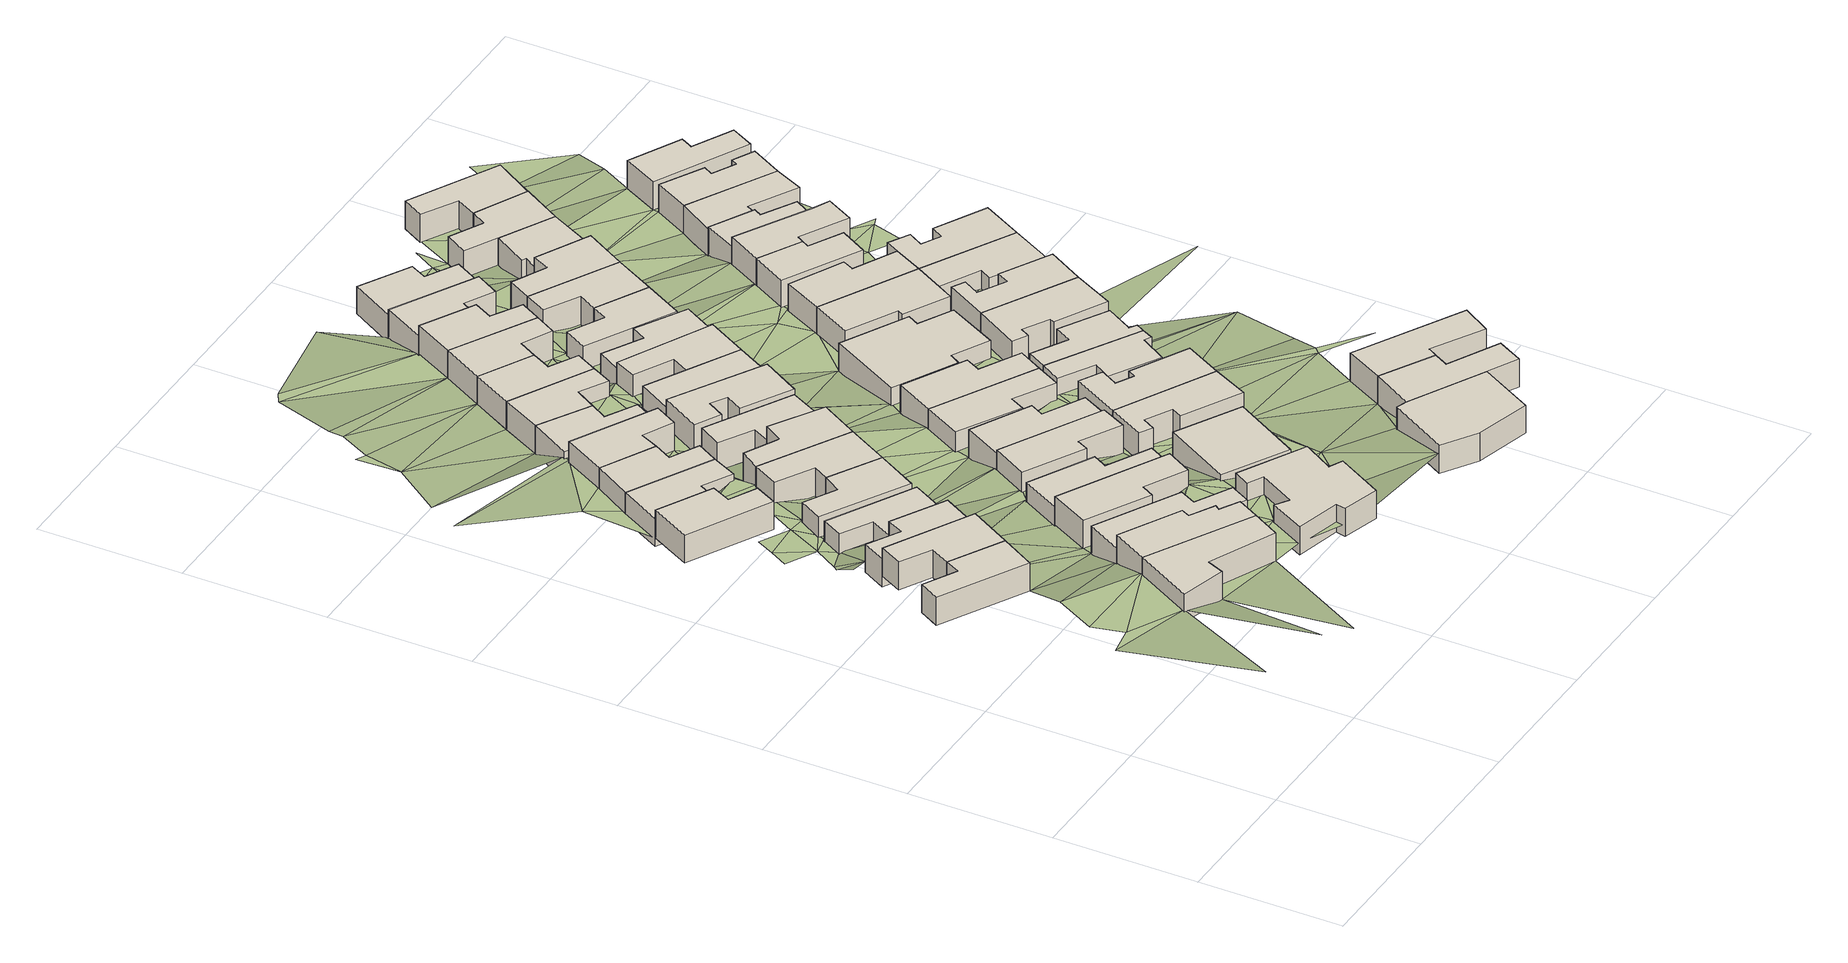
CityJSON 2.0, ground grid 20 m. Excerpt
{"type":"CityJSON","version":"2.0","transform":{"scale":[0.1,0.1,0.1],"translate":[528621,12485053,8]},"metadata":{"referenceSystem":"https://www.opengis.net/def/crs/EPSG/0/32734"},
"CityObjects":{
"building1":{"type":"Building","attributes":{"address":"54 Kitchener Road Woodstock Cape Town","building":"house","building:levels":1,"building_height":4.1,"plus_code":"4FRW3F82+W6M","ground_height":34.24,"roof_height":38.34},"geometry":[{"type":"Solid","lod":"1","boundaries":[[[[0,1,2,3]],[[1,4,5,2]],[[4,6,7,5]],[[6,8,9,7]],[[8,10,11,9]],[[10,0,3,11]],[[3,2,5,7,9,11]],[[10,8,6,4,1,0]]]]}]},
"building2":{"type":"Building","attributes":{"address":"52 Kitchener Road Woodstock Cape Town","building":"house","building:levels":1,"building_height":4.1,"plus_code":"4FRW3F82+X68","ground_height":34.24,"roof_height":38.34},"geometry":[{"type":"Solid","lod":"1","boundaries":[[[[1,12,13,2]],[[12,14,15,13]],[[14,16,17,15]],[[16,18,19,17]],[[18,4,5,19]],[[4,1,2,5]],[[2,13,15,17,19,5]],[[4,18,16,14,12,1]]]]}]},
"building3":{"type":"Building","attributes":{"address":"50 Kitchener Road Woodstock Cape Town","building":"house","building:levels":1,"building_height":4.1,"plus_code":"4FRW3F82+X6H","ground_height":32.67,"roof_height":36.77},"geometry":[{"type":"Solid","lod":"1","boundaries":[[[[20,21,22,23]],[[21,24,25,22]],[[24,26,27,25]],[[26,28,29,27]],[[28,30,31,29]],[[30,20,23,31]],[[23,22,25,27,29,31]],[[30,28,26,24,21,20]]]]}]},
"building4":{"type":"Building","attributes":{"address":"65 Kitchener Road Woodstock Cape Town","building":"house","building:levels":1,"building_height":4.1,"plus_code":"4FRW3F82+V77","ground_height":34.65,"roof_height":38.75},"geometry":[{"type":"Solid","lod":"1","boundaries":[[[[32,33,34,35]],[[33,36,37,34]],[[36,38,39,37]],[[38,40,41,39]],[[40,42,43,41]],[[42,32,35,43]],[[35,34,37,39,41,43]],[[42,40,38,36,33,32]]]]}]},
"building5":{"type":"Building","attributes":{"address":"75 Fairview Avenue Woodstock Cape Town","building":"house","building:levels":1,"building_height":4.1,"plus_code":"4FRW3F92+36F","ground_height":29.92,"roof_height":34.02},"geometry":[{"type":"Solid","lod":"1","boundaries":[[[[44,45,46,47]],[[45,48,49,46]],[[48,50,51,49]],[[50,52,53,51]],[[52,54,55,53]],[[54,44,47,55]],[[47,46,49,51,53,55]],[[54,52,50,48,45,44]]]]}]},
"building6":{"type":"Building","attributes":{"address":"63 Kitchener Road Woodstock Cape Town","building":"house","building:levels":1,"building_height":4.1,"plus_code":"4FRW3F82+V7H","ground_height":34.65,"roof_height":38.75},"geometry":[{"type":"Solid","lod":"1","boundaries":[[[[32,42,43,35]],[[42,56,57,43]],[[56,58,59,57]],[[58,60,61,59]],[[60,62,63,61]],[[62,64,65,63]],[[64,66,67,65]],[[66,32,35,67]],[[35,43,57,59,61,63,65,67]],[[66,64,62,60,58,56,42,32]]]]}]},
"building7":{"type":"Building","attributes":{"address":"48 Kitchener Road Woodstock Cape Town","building":"house","building:levels":1,"building_height":4.1,"plus_code":"4FRW3F92+272","ground_height":30.67,"roof_height":34.77},"geometry":[{"type":"Solid","lod":"1","boundaries":[[[[68,69,70,71]],[[69,72,73,70]],[[72,74,75,73]],[[74,76,77,75]],[[76,78,79,77]],[[78,68,71,79]],[[71,70,73,75,77,79]],[[78,76,74,72,69,68]]]]}]},
"building8":{"type":"Building","attributes":{"address":"73 Fairview Avenue Woodstock Cape Town","building":"house","building:levels":1,"building_height":4.1,"plus_code":"4FRW3F92+464","ground_height":28.6,"roof_height":32.7},"geometry":[{"type":"Solid","lod":"1","boundaries":[[[[80,81,82,83]],[[81,84,85,82]],[[84,86,87,85]],[[86,88,89,87]],[[88,90,91,89]],[[90,80,83,91]],[[83,82,85,87,89,91]],[[90,88,86,84,81,80]]]]}]},
"building9":{"type":"Building","attributes":{"address":"61 Kitchener Road Woodstock Cape Town","building":"house","building:levels":1,"building_height":4.1,"plus_code":"4FRW3F82+V8R","ground_height":32.67,"roof_height":36.77},"geometry":[{"type":"Solid","lod":"1","boundaries":[[[[92,93,94,95]],[[93,96,97,94]],[[96,98,99,97]],[[98,100,101,99]],[[100,102,103,101]],[[102,104,105,103]],[[104,92,95,105]],[[95,94,97,99,101,103,105]],[[104,102,100,98,96,93,92]]]]}]},
"building10":{"type":"Building","attributes":{"address":"Kitchener Road Woodstock Cape Town","building":"house","building:levels":1,"building_height":4.1,"plus_code":"4FRW3F92+278","ground_height":30.67,"roof_height":34.77},"geometry":[{"type":"Solid","lod":"1","boundaries":[[[[106,107,108,109]],[[107,110,111,108]],[[110,112,113,111]],[[112,114,115,113]],[[114,116,117,115]],[[116,106,109,117]],[[109,108,111,113,115,117]],[[116,114,112,110,107,106]]]]}]},
"building11":{"type":"Building","attributes":{"address":"71 Fairview Avenue Woodstock Cape Town","building":"house","building:levels":1,"building_height":4.1,"plus_code":"4FRW3F92+469","ground_height":28.6,"roof_height":32.7},"geometry":[{"type":"Solid","lod":"1","boundaries":[[[[90,88,89,91]],[[88,118,119,89]],[[118,120,121,119]],[[120,122,123,121]],[[122,124,125,123]],[[124,90,91,125]],[[91,89,119,121,123,125]],[[124,122,120,118,88,90]]]]}]},
"building12":{"type":"Building","attributes":{"address":"59 Kitchener Road Woodstock Cape Town","building":"house","building:levels":1,"building_height":4.1,"plus_code":"4FRW3F82+W87","ground_height":32.67,"roof_height":36.77},"geometry":[{"type":"Solid","lod":"1","boundaries":[[[[126,127,128,129]],[[127,130,131,128]],[[130,132,133,131]],[[132,134,135,133]],[[134,136,137,135]],[[136,126,129,137]],[[129,128,131,133,135,137]],[[136,134,132,130,127,126]]]]}]},
"building13":{"type":"Building","attributes":{"address":"Kitchener Road Woodstock Cape Town","building":"house","building:levels":1,"building_height":4.1,"plus_code":"4FRW3F92+374","ground_height":30.67,"roof_height":34.77},"geometry":[{"type":"Solid","lod":"1","boundaries":[[[[106,138,139,109]],[[138,140,141,139]],[[140,142,143,141]],[[142,144,145,143]],[[144,107,108,145]],[[107,106,109,108]],[[109,139,141,143,145,108]],[[107,144,142,140,138,106]]]]}]},
"building14":{"type":"Building","attributes":{"address":"57 Kitchener Road Woodstock Cape Town","building":"house","building:levels":1,"building_height":4.1,"plus_code":"4FRW3F82+W8Q","ground_height":31.16,"roof_height":35.26},"geometry":[{"type":"Solid","lod":"1","boundaries":[[[[146,147,148,149]],[[147,150,151,148]],[[150,152,153,151]],[[152,154,155,153]],[[154,156,157,155]],[[156,146,149,157]],[[149,148,151,153,155,157]],[[156,154,152,150,147,146]]]]}]},
"building15":{"type":"Building","attributes":{"address":"60 Roberts Road Woodstock Cape Town","building":"house","building:levels":1,"building_height":4.1,"plus_code":"4FRW3F82+V93","ground_height":32.87,"roof_height":36.97},"geometry":[{"type":"Solid","lod":"1","boundaries":[[[[158,159,160,161]],[[159,162,163,160]],[[162,164,165,163]],[[164,166,167,165]],[[166,168,169,167]],[[168,170,171,169]],[[170,172,173,171]],[[172,174,175,173]],[[174,176,177,175]],[[176,178,179,177]],[[178,180,181,179]],[[180,158,161,181]],[[161,160,163,165,167,169,171,173,175,177,179,181]],[[180,178,176,174,172,170,168,166,164,162,159,158]]]]}]},
"building16":{"type":"Building","attributes":{"address":"69 Fairview Avenue Woodstock Cape Town","building":"house","building:levels":1,"building_height":4.1,"plus_code":"4FRW3F92+47R","ground_height":28.6,"roof_height":32.7},"geometry":[{"type":"Solid","lod":"1","boundaries":[[[[124,122,123,125]],[[122,182,183,123]],[[182,184,185,183]],[[184,186,187,185]],[[186,188,189,187]],[[188,124,125,189]],[[125,123,183,185,187,189]],[[188,186,184,182,122,124]]]]}]},
"building17":{"type":"Building","attributes":{"address":"Kitchener Road Woodstock Cape Town","building":"house","building:levels":1,"building_height":4.1,"plus_code":"4FRW3F92+382","ground_height":30.67,"roof_height":34.77},"geometry":[{"type":"Solid","lod":"1","boundaries":[[[[140,138,139,141]],[[138,190,191,139]],[[190,192,193,191]],[[192,194,195,193]],[[194,196,197,195]],[[196,140,141,197]],[[141,139,191,193,195,197]],[[196,194,192,190,138,140]]]]}]},
"building18":{"type":"Building","attributes":{"address":"67 Fairview Avenue Cape Town","building":"house","building:levels":1,"building_height":4.1,"plus_code":"4FRW3F92+577","ground_height":26.53,"roof_height":30.63},"geometry":[{"type":"Solid","lod":"1","boundaries":[[[[198,199,200,201]],[[199,202,203,200]],[[202,204,205,203]],[[204,206,207,205]],[[206,208,209,207]],[[208,198,201,209]],[[201,200,203,205,207,209]],[[208,206,204,202,199,198]]]]}]},
"building19":{"type":"Building","attributes":{"address":"55 Kitchener Road Woodstock Cape Town","building":"house","building:levels":1,"building_height":4.1,"plus_code":"4FRW3F82+X96","ground_height":31.16,"roof_height":35.26},"geometry":[{"type":"Solid","lod":"1","boundaries":[[[[210,211,212,213]],[[211,214,215,212]],[[214,216,217,215]],[[216,218,219,217]],[[218,220,221,219]],[[220,210,213,221]],[[213,212,215,217,219,221]],[[220,218,216,214,211,210]]]]}]},
"building20":{"type":"Building","attributes":{"address":"Kitchener Road Woodstock Cape Town","building":"house","building:levels":1,"building_height":4.1,"plus_code":"4FRW3F92+38V","ground_height":28.6,"roof_height":32.7},"geometry":[{"type":"Solid","lod":"1","boundaries":[[[[222,223,224,225]],[[223,226,227,224]],[[226,228,229,227]],[[228,230,231,229]],[[230,232,233,231]],[[232,222,225,233]],[[225,224,227,229,231,233]],[[232,230,228,226,223,222]]]]}]},
"building21":{"type":"Building","attributes":{"address":"53 Kitchener Road Woodstock Cape Town","building":"house","building:levels":1,"building_height":4.1,"plus_code":"4FRW3F82+X9F","ground_height":30.67,"roof_height":34.77},"geometry":[{"type":"Solid","lod":"1","boundaries":[[[[234,235,236,237]],[[235,238,239,236]],[[238,240,241,239]],[[240,242,243,241]],[[242,244,245,243]],[[244,234,237,245]],[[237,236,239,241,243,245]],[[244,242,240,238,235,234]]]]}]},
"building22":{"type":"Building","attributes":{"address":"65 Fairview Avenue Cape Town","building":"house","building:levels":1,"building_height":4.1,"plus_code":"4FRW3F92+57X","ground_height":26.53,"roof_height":30.63},"geometry":[{"type":"Solid","lod":"1","boundaries":[[[[199,198,201,200]],[[198,246,247,201]],[[246,248,249,247]],[[248,250,251,249]],[[250,252,253,251]],[[252,199,200,253]],[[200,201,247,249,251,253]],[[252,250,248,246,198,199]]]]}]},
"building23":{"type":"Building","attributes":{"address":"58 Roberts Road Woodstock Cape Town","building":"house","building:levels":1,"building_height":4.1,"plus_code":"4FRW3F82+V9X","ground_height":31.16,"roof_height":35.26},"geometry":[{"type":"Solid","lod":"1","boundaries":[[[[254,255,256,257]],[[255,258,259,256]],[[258,260,261,259]],[[260,254,257,261]],[[257,256,259,261]],[[260,258,255,254]]]]}]},
"building24":{"type":"Building","attributes":{"address":"Kitchener Road Woodstock Cape Town","building":"house","building:levels":1,"building_height":4.1,"plus_code":"4FRW3F92+489","ground_height":28.6,"roof_height":32.7},"geometry":[{"type":"Solid","lod":"1","boundaries":[[[[262,263,264,265]],[[263,266,267,264]],[[266,268,269,267]],[[268,270,271,269]],[[270,272,273,271]],[[272,274,275,273]],[[274,276,277,275]],[[276,262,265,277]],[[265,264,267,269,271,273,275,277]],[[276,274,272,270,268,266,263,262]]]]}]},
"building25":{"type":"Building","attributes":{"address":"63 Fairview Avenue Cape Town","building":"house","building:levels":1,"building_height":4.1,"plus_code":"4FRW3F92+682","ground_height":26.53,"roof_height":30.63},"geometry":[{"type":"Solid","lod":"1","boundaries":[[[[278,279,280,281]],[[279,252,253,280]],[[252,250,251,253]],[[250,282,283,251]],[[282,284,285,283]],[[284,278,281,285]],[[281,280,253,251,283,285]],[[284,282,250,252,279,278]]]]}]},
"building26":{"type":"Building","attributes":{"address":"Kitchener Road Woodstock Cape Town","building":"house","building:levels":1,"building_height":4.1,"plus_code":"4FRW3F92+48Q","ground_height":27.42,"roof_height":31.52},"geometry":[{"type":"Solid","lod":"1","boundaries":[[[[286,287,288,289]],[[287,290,291,288]],[[290,292,293,291]],[[292,294,295,293]],[[294,286,289,295]],[[289,288,291,293,295]],[[294,292,290,287,286]]]]}]},
"building27":{"type":"Building","attributes":{"address":"51 Kitchener Road Woodstock Cape Town","building":"house","building:levels":1,"building_height":4.1,"plus_code":"4FRW3F92+294","ground_height":29.27,"roof_height":33.37},"geometry":[{"type":"Solid","lod":"1","boundaries":[[[[296,297,298,299]],[[297,300,301,298]],[[300,302,303,301]],[[302,304,305,303]],[[304,306,307,305]],[[306,296,299,307]],[[299,298,301,303,305,307]],[[306,304,302,300,297,296]]]]}]},
"building28":{"type":"Building","attributes":{"address":"56 Roberts Road Woodstock Cape Town","building":"house","building:levels":1,"building_height":4.1,"plus_code":"4FRW3F82+WCM","ground_height":31.16,"roof_height":35.26},"geometry":[{"type":"Solid","lod":"1","boundaries":[[[[308,309,310,311]],[[309,312,313,310]],[[312,314,315,313]],[[314,316,317,315]],[[316,318,319,317]],[[318,320,321,319]],[[320,322,323,321]],[[322,308,311,323]],[[311,310,313,315,317,319,321,323]],[[322,320,318,316,314,312,309,308]]]]}]},
"building29":{"type":"Building","attributes":{"address":"61 Fairview Avenue Cape Town","building":"house","building:levels":1,"building_height":4.1,"plus_code":"4FRW3F92+68M","ground_height":26.53,"roof_height":30.63},"geometry":[{"type":"Solid","lod":"1","boundaries":[[[[279,278,281,280]],[[278,324,325,281]],[[324,326,327,325]],[[326,328,329,327]],[[328,330,331,329]],[[330,279,280,331]],[[280,281,325,327,329,331]],[[330,328,326,324,278,279]]]]}]},
"building30":{"type":"Building","attributes":{"address":"49 Kitchener Road Woodstock Cape Town","building":"house","building:levels":1,"building_height":4.1,"plus_code":"4FRW3F92+29G","ground_height":29.27,"roof_height":33.37},"geometry":[{"type":"Solid","lod":"1","boundaries":[[[[297,296,299,298]],[[296,332,333,299]],[[332,334,335,333]],[[334,336,337,335]],[[336,338,339,337]],[[338,297,298,339]],[[298,299,333,335,337,339]],[[338,336,334,332,296,297]]]]}]},
"building31":{"type":"Building","attributes":{"address":"Kitchener Road Woodstock Cape Town","building":"house","building:levels":1,"building_height":4.1,"plus_code":"4FRW3F92+49V","ground_height":27.42,"roof_height":31.52},"geometry":[{"type":"Solid","lod":"1","boundaries":[[[[287,340,341,288]],[[340,342,343,341]],[[342,344,345,343]],[[344,346,347,345]],[[346,290,291,347]],[[290,287,288,291]],[[288,341,343,345,347,291]],[[290,346,344,342,340,287]]]]}]},
"building32":{"type":"Building","attributes":{"address":"54 Roberts Road Woodstock Cape Town","building":"house","building:levels":1,"building_height":4.1,"plus_code":"4FRW3F82+WCW","ground_height":31.16,"roof_height":35.26},"geometry":[{"type":"Solid","lod":"1","boundaries":[[[[308,348,349,311]],[[348,350,351,349]],[[350,352,353,351]],[[352,354,355,353]],[[354,356,357,355]],[[356,358,359,357]],[[358,309,310,359]],[[309,308,311,310]],[[311,349,351,353,355,357,359,310]],[[309,358,356,354,352,350,348,308]]]]}]},
"building33":{"type":"Building","attributes":{"address":"77 Roberts Road Woodstock 7925 Cape Town","building":"house","building:levels":1,"building_height":4.1,"plus_code":"4FRW3F82+RF7","ground_height":31.85,"roof_height":35.95},"geometry":[{"type":"Solid","lod":"1","boundaries":[[[[360,361,362,363]],[[361,364,365,362]],[[364,366,367,365]],[[366,368,369,367]],[[368,370,371,369]],[[370,360,363,371]],[[363,362,365,367,369,371]],[[370,368,366,364,361,360]]]]}]},
"building34":{"type":"Building","attributes":{"address":"59 Fairview Avenue Cape Town","building":"house","building:levels":1,"building_height":4.1,"plus_code":"4FRW3F92+68W","ground_height":26.53,"roof_height":30.63},"geometry":[{"type":"Solid","lod":"1","boundaries":[[[[330,328,329,331]],[[328,372,373,329]],[[372,374,375,373]],[[374,376,377,375]],[[376,378,379,377]],[[378,330,331,379]],[[331,329,373,375,377,379]],[[378,376,374,372,328,330]]]]}]},
"building35":{"type":"Building","attributes":{"address":"Kitchener Road Woodstock Cape Town","building":"house","building:levels":1,"building_height":4.1,"plus_code":"4FRW3F92+594","ground_height":26.53,"roof_height":30.63},"geometry":[{"type":"Solid","lod":"1","boundaries":[[[[380,381,382,383]],[[381,384,385,382]],[[384,386,387,385]],[[386,388,389,387]],[[388,390,391,389]],[[390,380,383,391]],[[383,382,385,387,389,391]],[[390,388,386,384,381,380]]]]}]},
"building36":{"type":"Building","attributes":{"address":"52 Roberts Road Woodstock Cape Town","building":"house","building:levels":1,"building_height":4.1,"plus_code":"4FRW3F82+XFC","ground_height":29.27,"roof_height":33.37},"geometry":[{"type":"Solid","lod":"1","boundaries":[[[[392,393,394,395]],[[393,396,397,394]],[[396,398,399,397]],[[398,400,401,399]],[[400,402,403,401]],[[402,404,405,403]],[[404,406,407,405]],[[406,392,395,407]],[[395,394,397,399,401,403,405,407]],[[406,404,402,400,398,396,393,392]]]]}]},
"building37":{"type":"Building","attributes":{"address":"47 Kitchener Road Woodstock Cape Town","building":"house","building:levels":1,"building_height":4.1,"plus_code":"4FRW3F92+3C7","ground_height":27.42,"roof_height":31.52},"geometry":[{"type":"Solid","lod":"1","boundaries":[[[[408,409,410,411]],[[409,412,413,410]],[[412,414,415,413]],[[414,416,417,415]],[[416,418,419,417]],[[418,420,421,419]],[[420,422,423,421]],[[422,408,411,423]],[[411,410,413,415,417,419,421,423]],[[422,420,418,416,414,412,409,408]]]]}]},
"building38":{"type":"Building","attributes":{"address":"57 Fairview Avenue Cape Town","building":"house","building:levels":1,"building_height":4.1,"plus_code":"4FRW3F92+78H","ground_height":24.99,"roof_height":29.09},"geometry":[{"type":"Solid","lod":"1","boundaries":[[[[424,425,426,427]],[[425,428,429,426]],[[428,430,431,429]],[[430,432,433,431]],[[432,434,435,433]],[[434,424,427,435]],[[427,426,429,431,433,435]],[[434,432,430,428,425,424]]]]}]},
"building39":{"type":"Building","attributes":{"address":"Kitchener Road Woodstock Cape Town","building":"house","building:levels":1,"building_height":4.1,"plus_code":"4FRW3F92+59Q","ground_height":25.6,"roof_height":29.7},"geometry":[{"type":"Solid","lod":"1","boundaries":[[[[436,437,438,439]],[[437,440,441,438]],[[440,442,443,441]],[[442,444,445,443]],[[444,446,447,445]],[[446,436,439,447]],[[439,438,441,443,445,447]],[[446,444,442,440,437,436]]]]}]},
"building40":{"type":"Building","attributes":{"address":"75 Roberts Road Woodstock 7925 Cape Town","building":"house","building:levels":1,"building_height":4.1,"plus_code":"4FRW3F82+RGJ","ground_height":31.85,"roof_height":35.95},"geometry":[{"type":"Solid","lod":"1","boundaries":[[[[361,360,363,362]],[[360,448,449,363]],[[448,450,451,449]],[[450,452,453,451]],[[452,454,455,453]],[[454,456,457,455]],[[456,361,362,457]],[[362,363,449,451,453,455,457]],[[456,454,452,450,448,360,361]]]]}]},
"building41":{"type":"Building","attributes":{"address":"50 Roberts Road Woodstock Cape Town","building":"house","building:levels":1,"building_height":4.1,"plus_code":"4FRW3F82+XFM","ground_height":29.27,"roof_height":33.37},"geometry":[{"type":"Solid","lod":"1","boundaries":[[[[392,458,459,395]],[[458,460,461,459]],[[460,462,463,461]],[[462,464,465,463]],[[464,466,467,465]],[[466,468,469,467]],[[468,393,394,469]],[[393,392,395,394]],[[395,459,461,463,465,467,469,394]],[[393,468,466,464,462,460,458,392]]]]}]},
"building42":{"type":"Building","attributes":{"address":"55 Fairview Avenue Cape Town","building":"house","building:levels":1,"building_height":4.1,"plus_code":"4FRW3F92+79J","ground_height":24.28,"roof_height":28.38},"geometry":[{"type":"Solid","lod":"1","boundaries":[[[[470,471,472,473]],[[471,474,475,472]],[[474,476,477,475]],[[476,478,479,477]],[[478,480,481,479]],[[480,470,473,481]],[[473,472,475,477,479,481]],[[480,478,476,474,471,470]]]]}]},
"building43":{"type":"Building","attributes":{"address":"Kitchener Road Woodstock Cape Town","building":"house","building:levels":1,"building_height":4.1,"plus_code":"4FRW3F92+6C6","ground_height":25.6,"roof_height":29.7},"geometry":[{"type":"Solid","lod":"1","boundaries":[[[[436,482,483,439]],[[482,484,485,483]],[[484,486,487,485]],[[486,488,489,487]],[[488,437,438,489]],[[437,436,439,438]],[[439,483,485,487,489,438]],[[437,488,486,484,482,436]]]]}]},
"building44":{"type":"Building","attributes":{"address":"73 Roberts Road Woodstock 7925 Cape Town","building":"house","building:levels":1,"building_height":4.1,"plus_code":"4FRW3F82+VG3","ground_height":31.85,"roof_height":35.95},"geometry":[{"type":"Solid","lod":"1","boundaries":[[[[456,454,455,457]],[[454,490,491,455]],[[490,492,493,491]],[[492,494,495,493]],[[494,496,497,495]],[[496,456,457,497]],[[457,455,491,493,495,497]],[[496,494,492,490,454,456]]]]}]},
"building45":{"type":"Building","attributes":{"address":"48 Roberts Road Woodstock Cape Town","building":"house","building:levels":1,"building_height":4.1,"plus_code":"4FRW3F92+2FG","ground_height":28.74,"roof_height":32.84},"geometry":[{"type":"Solid","lod":"1","boundaries":[[[[498,499,500,501]],[[499,502,503,500]],[[502,504,505,503]],[[504,506,507,505]],[[506,508,509,507]],[[508,510,511,509]],[[510,512,513,511]],[[512,498,501,513]],[[501,500,503,505,507,509,511,513]],[[512,510,508,506,504,502,499,498]]]]}]},
"building46":{"type":"Building","attributes":{"address":"43 Kitchener Road Woodstock Cape Town","building":"house","building:levels":1,"building_height":4.1,"plus_code":"4FRW3F92+3FR","ground_height":27.06,"roof_height":31.16},"geometry":[{"type":"Solid","lod":"1","boundaries":[[[[514,515,516,517]],[[515,518,519,516]],[[518,520,521,519]],[[520,522,523,521]],[[522,524,525,523]],[[524,526,527,525]],[[526,514,517,527]],[[517,516,519,521,523,525,527]],[[526,524,522,520,518,515,514]]]]}]},
"building47":{"type":"Building","attributes":{"address":"Kitchener Road Woodstock Cape Town","building":"house","building:levels":1,"building_height":4.1,"plus_code":"4FRW3F92+6CF","ground_height":25.6,"roof_height":29.7},"geometry":[{"type":"Solid","lod":"1","boundaries":[[[[482,528,529,483]],[[528,530,531,529]],[[530,532,533,531]],[[532,534,535,533]],[[534,484,485,535]],[[484,482,483,485]],[[483,529,531,533,535,485]],[[484,534,532,530,528,482]]]]}]},
"building48":{"type":"Building","attributes":{"address":"41 Kitchener Road Woodstock Cape Town","building":"house","building:levels":1,"building_height":4.1,"plus_code":"4FRW3F92+4F2","ground_height":27.06,"roof_height":31.16},"geometry":[{"type":"Solid","lod":"1","boundaries":[[[[515,514,517,516]],[[514,536,537,517]],[[536,538,539,537]],[[538,540,541,539]],[[540,542,543,541]],[[542,515,516,543]],[[516,517,537,539,541,543]],[[542,540,538,536,514,515]]]]}]},
"building49":{"type":"Building","attributes":{"address":"46 Roberts Road Woodstock Cape Town","building":"house","building:levels":1,"building_height":4.1,"plus_code":"4FRW3F92+2FW","ground_height":28.74,"roof_height":32.84},"geometry":[{"type":"Solid","lod":"1","boundaries":[[[[498,544,545,501]],[[544,546,547,545]],[[546,548,549,547]],[[548,550,551,549]],[[550,552,553,551]],[[552,554,555,553]],[[554,499,500,555]],[[499,498,501,500]],[[501,545,547,549,551,553,555,500]],[[499,554,552,550,548,546,544,498]]]]}]},
"building50":{"type":"Building","attributes":{"address":"39 Kitchener Road Woodstock Cape Town","building":"house","building:levels":1,"building_height":4.1,"plus_code":"4FRW3F92+4FM","ground_height":27.06,"roof_height":31.16},"geometry":[{"type":"Solid","lod":"1","boundaries":[[[[556,557,558,559]],[[557,560,561,558]],[[560,562,563,561]],[[562,564,565,563]],[[564,566,567,565]],[[566,556,559,567]],[[559,558,561,563,565,567]],[[566,564,562,560,557,556]]]]}]},
"building51":{"type":"Building","attributes":{"address":"Kitchener Road Woodstock Cape Town","building":"house","building:levels":1,"building_height":4.1,"plus_code":"4FRW3F92+6CW","ground_height":24.28,"roof_height":28.38},"geometry":[{"type":"Solid","lod":"1","boundaries":[[[[568,569,570,571]],[[569,572,573,570]],[[572,574,575,573]],[[574,576,577,575]],[[576,578,579,577]],[[578,568,571,579]],[[571,570,573,575,577,579]],[[578,576,574,572,569,568]]]]}]},
"building52":{"type":"Building","attributes":{"address":"44 Roberts Road Woodstock Cape Town","building":"house","building:levels":1,"building_height":4.1,"plus_code":"4FRW3F92+3G6","ground_height":27.06,"roof_height":31.16},"geometry":[{"type":"Solid","lod":"1","boundaries":[[[[580,514,517,581]],[[514,526,527,517]],[[526,582,583,527]],[[582,584,585,583]],[[584,586,587,585]],[[586,580,581,587]],[[581,517,527,583,585,587]],[[586,584,582,526,514,580]]]]}]},
"building53":{"type":"Building","attributes":{"address":"Kitchener Road Woodstock Cape Town","building":"house","building:levels":1,"building_height":4.1,"plus_code":"4FRW3F92+7CH","ground_height":24.28,"roof_height":28.38},"geometry":[{"type":"Solid","lod":"1","boundaries":[[[[569,588,589,570]],[[588,590,591,589]],[[590,592,593,591]],[[592,594,595,593]],[[594,596,597,595]],[[596,572,573,597]],[[572,569,570,573]],[[570,589,591,593,595,597,573]],[[572,596,594,592,590,588,569]]]]}]},
"building54":{"type":"Building","attributes":{"address":"37 Kitchener Road Woodstock Cape Town","building":"house","building:levels":1,"building_height":4.1,"plus_code":"4FRW3F92+5F4","ground_height":27.06,"roof_height":31.16},"geometry":[{"type":"Solid","lod":"1","boundaries":[[[[557,556,559,558]],[[556,598,599,559]],[[598,600,601,599]],[[600,602,603,601]],[[602,604,605,603]],[[604,606,607,605]],[[606,557,558,607]],[[558,559,599,601,603,605,607]],[[606,604,602,600,598,556,557]]]]}]},
"building55":{"type":"Building","attributes":{"address":"42 Roberts Road Woodstock Cape Town","building":"house","building:levels":1,"building_height":4.1,"plus_code":"4FRW3F92+3GM","ground_height":27.06,"roof_height":31.16},"geometry":[{"type":"Solid","lod":"1","boundaries":[[[[580,608,609,581]],[[608,610,611,609]],[[610,612,613,611]],[[612,614,615,613]],[[614,616,617,615]],[[616,618,619,617]],[[618,536,537,619]],[[536,514,517,537]],[[514,580,581,517]],[[581,609,611,613,615,617,619,537,517]],[[514,536,618,616,614,612,610,608,580]]]]}]},
"building56":{"type":"Building","attributes":{"address":"35 Kitchener Road Woodstock Cape Town","building":"house","building:levels":1,"building_height":4.1,"plus_code":"4FRW3F92+5F9","ground_height":25.6,"roof_height":29.7},"geometry":[{"type":"Solid","lod":"1","boundaries":[[[[620,621,622,623]],[[621,624,625,622]],[[624,626,627,625]],[[626,628,629,627]],[[628,630,631,629]],[[630,620,623,631]],[[623,622,625,627,629,631]],[[630,628,626,624,621,620]]]]}]},
"building57":{"type":"Building","attributes":{"address":"Kitchener Road Woodstock Cape Town","building":"house","building:levels":1,"building_height":4.1,"plus_code":"4FRW3F92+7FV","ground_height":24.16,"roof_height":28.26},"geometry":[{"type":"Solid","lod":"1","boundaries":[[[[632,633,634,635]],[[633,636,637,634]],[[636,638,639,637]],[[638,640,641,639]],[[640,642,643,641]],[[642,632,635,643]],[[635,634,637,639,641,643]],[[642,640,638,636,633,632]]]]}]},
"building58":{"type":"Building","attributes":{"address":"33 Kitchener Road Woodstock Cape Town","building":"house","building:levels":1,"building_height":4.1,"plus_code":"4FRW3F92+5GJ","ground_height":25.27,"roof_height":29.37},"geometry":[{"type":"Solid","lod":"1","boundaries":[[[[644,645,646,647]],[[645,648,649,646]],[[648,650,651,649]],[[650,652,653,651]],[[652,654,655,653]],[[654,644,647,655]],[[647,646,649,651,653,655]],[[654,652,650,648,645,644]]]]}]},
"building59":{"type":"Building","attributes":{"address":"31 Kitchener Road Woodstock Cape Town","building":"house","building:levels":1,"building_height":4.1,"plus_code":"4FRW3F92+6G3","ground_height":25.27,"roof_height":29.37},"geometry":[{"type":"Solid","lod":"1","boundaries":[[[[644,654,655,647]],[[654,656,657,655]],[[656,658,659,657]],[[658,660,661,659]],[[660,662,663,661]],[[662,664,665,663]],[[664,666,667,665]],[[666,644,647,667]],[[647,655,657,659,661,663,665,667]],[[666,664,662,660,658,656,654,644]]]]}]},
"building60":{"type":"Building","attributes":{"address":"Kitchener Road Woodstock Cape Town","building":"house","building:levels":1,"building_height":4.1,"plus_code":"4FRW3F92+6G8","ground_height":25.27,"roof_height":29.37},"geometry":[{"type":"Solid","lod":"1","boundaries":[[[[668,669,670,671]],[[669,672,673,670]],[[672,674,675,673]],[[674,676,677,675]],[[676,678,679,677]],[[678,668,671,679]],[[671,670,673,675,677,679]],[[678,676,674,672,669,668]]]]}]},
"terrain1":{"type":"TINRelief","geometry":[{"type":"CompositeSurface","lod":"1","boundaries":[[[680,681,682]],[[681,680,683]],[[684,685,683]],[[684,686,685]],[[683,680,684]],[[680,687,36]],[[4,18,688]],[[686,66,0]],[[689,690,691]],[[66,686,684]],[[689,691,692]],[[40,36,693]],[[692,691,694]],[[695,696,697]],[[698,691,699]],[[1,0,104]],[[694,695,692]],[[698,694,691]],[[38,36,40]],[[0,66,104]],[[695,700,696]],[[695,694,701]],[[700,702,696]],[[703,694,698]],[[704,695,701]],[[1,127,12]],[[695,704,700]],[[127,1,104]],[[700,704,705]],[[706,707,54]],[[705,708,700]],[[704,701,116]],[[126,12,127]],[[709,708,705]],[[710,711,712]],[[707,706,713]],[[714,42,40]],[[715,716,707]],[[60,64,62]],[[127,104,717]],[[12,718,21]],[[709,711,708]],[[107,709,705]],[[701,69,116]],[[107,705,110]],[[12,126,718]],[[712,711,719]],[[60,58,56]],[[719,711,709]],[[720,712,721]],[[60,722,64]],[[723,42,714]],[[713,715,707]],[[724,717,104]],[[719,721,712]],[[723,56,42]],[[709,107,144]],[[715,725,716]],[[60,56,722]],[[21,726,69]],[[21,718,726]],[[722,56,723]],[[727,728,714]],[[199,729,730]],[[196,721,719]],[[132,717,724]],[[729,731,732]],[[88,721,196]],[[733,734,724]],[[199,730,725]],[[116,69,735]],[[722,723,736]],[[737,736,723]],[[738,132,724]],[[739,734,722]],[[726,735,69]],[[196,228,88]],[[740,118,122]],[[738,724,734]],[[739,722,736]],[[228,118,88]],[[718,741,726]],[[739,742,734]],[[194,192,196]],[[228,196,192]],[[244,106,116]],[[734,742,738]],[[186,725,715]],[[118,184,122]],[[279,731,729]],[[122,184,182]],[[244,116,735]],[[118,228,226]],[[738,742,743]],[[252,729,199]],[[138,106,744]],[[745,726,741]],[[226,266,118]],[[136,738,743]],[[230,228,192]],[[184,118,266]],[[279,746,731]],[[106,747,744]],[[748,150,741]],[[186,749,725]],[[750,743,742]],[[279,729,252]],[[747,106,244]],[[266,226,268]],[[138,744,190]],[[263,184,266]],[[743,255,136]],[[330,751,746]],[[745,741,312]],[[268,226,274]],[[742,158,750]],[[180,178,158]],[[263,186,184]],[[741,150,312]],[[178,752,753]],[[136,255,150]],[[754,745,220]],[[186,263,749]],[[744,747,755]],[[190,744,755]],[[274,270,268]],[[226,756,274]],[[757,758,759]],[[220,745,312]],[[749,263,757]],[[330,760,751]],[[312,150,314]],[[761,158,178]],[[272,270,274]],[[150,255,314]],[[330,746,279]],[[747,244,762]],[[263,763,757]],[[750,158,761]],[[758,757,764]],[[178,753,761]],[[764,765,758]],[[220,312,309]],[[766,762,244]],[[756,276,274]],[[314,255,320]],[[763,764,757]],[[755,338,190]],[[320,316,314]],[[210,220,309]],[[190,767,756]],[[768,760,378]],[[769,750,761]],[[770,764,763]],[[771,772,766]],[[318,316,320]],[[255,769,320]],[[338,767,190]],[[210,309,772]],[[763,773,770]],[[756,767,276]],[[764,770,774]],[[760,330,378]],[[753,775,761]],[[766,358,762]],[[250,764,774]],[[766,772,358]],[[772,309,358]],[[776,770,773]],[[761,322,769]],[[777,304,762]],[[278,284,282]],[[322,320,769]],[[388,250,774]],[[762,358,777]],[[250,388,282]],[[778,768,378]],[[336,767,338]],[[408,276,767]],[[262,276,408]],[[761,775,456]],[[282,326,278]],[[456,322,761]],[[779,282,388]],[[324,278,326]],[[777,358,780]],[[780,358,356]],[[350,354,352]],[[356,354,350]],[[282,779,326]],[[777,780,296]],[[781,767,336]],[[782,356,350]],[[384,779,388]],[[287,262,408]],[[783,456,775]],[[784,780,356]],[[393,296,780]],[[388,785,384]],[[326,779,786]],[[784,356,782]],[[332,336,334]],[[378,434,778]],[[326,786,328]],[[296,393,468]],[[787,782,350]],[[332,296,468]],[[322,456,496]],[[781,336,788]],[[788,336,332]],[[328,786,789]],[[787,350,348]],[[384,790,779]],[[374,372,376]],[[322,791,308]],[[332,468,788]],[[781,792,793]],[[789,372,328]],[[287,408,794]],[[437,786,440]],[[437,789,786]],[[795,340,287]],[[792,781,788]],[[796,788,468]],[[791,322,496]],[[796,468,466]],[[797,376,372]],[[789,484,372]],[[797,798,376]],[[791,348,308]],[[790,384,799]],[[800,801,408]],[[787,348,802]],[[408,801,794]],[[795,287,794]],[[372,484,797]],[[488,789,437]],[[464,796,466]],[[803,787,802]],[[795,799,340]],[[792,788,804]],[[805,796,806]],[[806,796,464]],[[797,484,534]],[[800,807,801]],[[452,450,454]],[[808,801,807]],[[348,791,809]],[[805,806,810]],[[804,811,792]],[[534,812,797]],[[800,813,811]],[[814,806,464]],[[490,454,492]],[[795,815,799]],[[809,816,348]],[[348,817,802]],[[790,799,818]],[[819,820,814]],[[795,794,821]],[[822,807,800]],[[811,822,800]],[[823,812,534]],[[822,811,804]],[[471,476,824]],[[436,790,818]],[[802,817,825]],[[532,530,534]],[[512,806,814]],[[821,815,795]],[[820,512,814]],[[799,815,818]],[[816,817,348]],[[826,807,822]],[[825,817,820]],[[791,827,809]],[[812,823,471]],[[534,530,823]],[[828,476,471]],[[476,828,829]],[[820,817,512]],[[826,822,830]],[[596,471,823]],[[821,831,815]],[[530,832,823]],[[833,826,830]],[[834,546,830]],[[471,596,828]],[[834,548,546]],[[835,482,436]],[[835,436,818]],[[596,823,572]],[[836,833,830]],[[828,596,594]],[[837,830,546]],[[815,831,562]],[[836,830,837]],[[594,838,828]],[[831,839,562]],[[546,544,837]],[[630,528,482]],[[835,630,482]],[[839,536,562]],[[590,594,592]],[[840,594,590]],[[512,841,498]],[[842,837,544]],[[618,562,536]],[[843,544,498]],[[844,845,564]],[[846,562,618]],[[564,598,844]],[[564,562,846]],[[840,590,847]],[[544,843,842]],[[616,846,618]],[[528,630,644]],[[564,600,598]],[[564,846,848]],[[616,614,610]],[[610,614,612]],[[528,669,849]],[[600,564,848]],[[528,644,666]],[[846,616,850]],[[528,666,669]],[[616,610,850]],[[600,848,851]],[[852,853,854]],[[600,855,602]],[[851,848,856]],[[854,650,852]],[[668,588,849]],[[855,600,851]],[[854,604,602]],[[849,669,668]],[[855,857,602]],[[854,602,857]],[[854,858,650]],[[859,855,851]],[[854,857,858]],[[669,666,664]],[[588,860,633]],[[588,668,860]],[[664,662,658]],[[672,669,664]],[[861,633,862]],[[860,862,633]]]}]}
},
"vertices":[
[125,406,105],[153,455,105],[153,455,146],[125,406,146],[79,496,105],[79,496,146],[68,475,105],[68,475,146],[22,500,105],[22,500,146],[6,471,105],[6,471,146],
[187,515,105],[187,515,146],[68,579,105],[68,579,146],[51,547,105],[51,547,146],[94,523,105],[94,523,146],
[187,515,89],[217,569,89],[217,569,130],[187,515,130],[143,610,89],[143,610,130],[131,587,89],[131,587,130],[86,612,89],[86,612,130],[68,579,89],[68,579,130],
[195,289,109],[149,206,109],[149,206,150],[195,289,150],[214,189,109],[214,189,150],[224,213,109],[224,213,150],[318,171,109],[318,171,150],[340,210,109],[340,210,150],
[34,833,62],[149,772,62],[149,772,103],[34,833,103],[165,803,62],[165,803,103],[127,823,62],[127,823,103],[140,850,62],[140,850,103],[65,890,62],[65,890,103],
[357,241,109],[357,241,150],[330,256,109],[330,256,150],[335,263,109],[335,263,150],[301,282,109],[301,282,150],[307,294,109],[307,294,150],[223,339,109],[223,339,150],
[217,569,69],[250,629,69],[250,629,110],[217,569,110],[132,693,69],[132,693,110],[116,664,69],[116,664,110],[159,640,69],[159,640,110],[143,610,69],[143,610,110],
[65,890,49],[140,850,49],[140,850,90],[65,890,90],[153,874,49],[153,874,90],[195,852,49],[195,852,90],[212,887,49],[212,887,90],[97,949,49],[97,949,90],
[223,339,89],[307,294,89],[307,294,130],[223,339,130],[390,249,89],[390,249,130],[405,277,89],[405,277,130],[355,304,89],[355,304,130],[367,327,89],[367,327,130],[251,389,89],[251,389,130],
[286,696,69],[215,736,69],[215,736,110],[286,696,110],[200,711,69],[200,711,110],[155,736,69],[155,736,110],[136,704,69],[136,704,110],[253,638,69],[253,638,110],
[229,917,49],[229,917,90],[189,938,49],[189,938,90],[203,963,49],[203,963,90],[129,1002,49],[129,1002,90],
[285,458,89],[256,403,89],[256,403,130],[285,458,130],[344,355,89],[344,355,130],[354,373,89],[354,373,130],[412,342,89],[412,342,130],[433,379,89],[433,379,130],
[318,754,69],[318,754,110],[196,822,69],[196,822,110],[176,786,69],[176,786,110],[227,757,69],[227,757,110],
[285,458,74],[433,379,74],[433,379,115],[285,458,115],[452,414,74],[452,414,115],[392,446,74],[392,446,115],[403,466,74],[403,466,115],[315,513,74],[315,513,115],
[523,238,91],[431,287,91],[431,287,132],[523,238,132],[418,265,91],[418,265,132],[440,253,91],[440,253,132],[411,202,91],[411,202,132],[393,214,91],[393,214,132],[366,164,91],[366,164,132],[430,148,91],[430,148,132],[427,134,91],[427,134,132],[479,119,91],[479,119,132],[516,185,91],[516,185,132],[497,194,91],[497,194,132],
[215,989,49],[215,989,90],[258,968,49],[258,968,90],[276,1000,49],[276,1000,90],[161,1061,49],[161,1061,90],
[349,808,69],[349,808,110],[278,851,69],[278,851,110],[261,825,69],[261,825,110],[214,849,69],[214,849,110],
[270,1087,28],[199,1128,28],[199,1128,69],[270,1087,69],[166,1070,28],[166,1070,69],[280,1008,28],[280,1008,69],[298,1040,28],[298,1040,69],[256,1063,28],[256,1063,69],
[497,504,74],[359,578,74],[359,578,115],[497,504,115],[331,528,74],[331,528,115],[414,483,74],[414,483,115],[422,499,74],[422,499,115],[479,468,74],[479,468,115],
[349,808,49],[380,868,49],[380,868,90],[349,808,90],[263,933,49],[263,933,90],[244,901,49],[244,901,90],[290,874,49],[290,874,90],[278,851,49],[278,851,90],
[359,578,69],[497,504,69],[497,504,110],[359,578,110],[516,540,69],[516,540,110],[460,570,69],[460,570,110],[470,589,69],[470,589,110],[388,632,69],[388,632,110],
[287,1116,28],[287,1116,69],[326,1094,28],[326,1094,69],[341,1123,28],[341,1123,69],[228,1183,28],[228,1183,69],
[583,359,74],[494,408,74],[494,408,115],[583,359,115],[441,313,74],[441,313,115],[529,264,74],[529,264,115],
[422,928,49],[297,1000,49],[297,1000,90],[422,928,90],[265,944,49],[265,944,90],[300,925,49],[300,925,90],[314,949,49],[314,949,90],[336,936,49],[336,936,90],[322,912,49],[322,912,90],[390,873,49],[390,873,90],
[332,1201,28],[259,1240,28],[259,1240,69],[332,1201,69],[357,1153,28],[357,1153,69],[318,1174,28],[318,1174,69],
[422,928,37],[450,979,37],[450,979,78],[422,928,78],[379,1017,37],[379,1017,78],[324,1047,37],[324,1047,78],[297,1000,37],[297,1000,78],
[563,629,55],[422,706,55],[422,706,96],[563,629,96],[394,654,55],[394,654,96],[478,606,55],[478,606,96],[489,627,55],[489,627,96],[545,595,55],[545,595,96],
[635,423,74],[501,494,74],[501,494,115],[635,423,115],[473,443,74],[473,443,115],[491,433,74],[491,433,115],[501,451,74],[501,451,115],[537,431,74],[537,431,115],[529,416,74],[529,416,115],[610,372,74],[610,372,115],
[346,1226,28],[346,1226,69],[388,1205,28],[388,1205,69],[405,1235,28],[405,1235,69],[291,1298,28],[291,1298,69],
[582,663,55],[582,663,96],[526,693,55],[526,693,96],[537,714,55],[537,714,96],[451,760,55],[451,760,96],
[481,1035,37],[481,1035,78],[354,1099,37],[354,1099,78],[339,1069,37],[339,1069,78],[392,1041,37],[392,1041,78],
[663,475,74],[663,475,115],[584,517,74],[584,517,115],[578,506,74],[578,506,115],[554,519,74],[554,519,115],[568,544,74],[568,544,115],[537,561,74],[537,561,115],
[781,129,81],[677,184,81],[677,184,122],[781,129,122],[662,189,81],[662,189,122],[613,104,81],[613,104,122],[660,74,81],[660,74,122],[739,53,81],[739,53,122],
[421,1264,28],[421,1264,69],[380,1288,28],[380,1288,69],[394,1314,28],[394,1314,69],[321,1354,28],[321,1354,69],
[481,1035,28],[508,1083,28],[508,1083,69],[481,1035,69],[439,1122,28],[439,1122,69],[427,1101,28],[427,1101,69],[373,1131,28],[373,1131,69],[354,1099,28],[354,1099,69],
[694,556,55],[570,627,55],[570,627,96],[694,556,96],[554,599,55],[554,599,96],[602,571,55],[602,571,96],[586,547,55],[586,547,96],[654,508,55],[654,508,96],[676,545,55],[676,545,96],[686,540,55],[686,540,96],
[518,881,37],[463,779,37],[463,779,78],[518,881,78],[550,733,37],[550,733,78],[559,748,37],[559,748,78],[610,721,37],[610,721,78],[647,792,37],[647,792,78],[600,817,37],[600,817,78],[609,833,37],[609,833,78],
[321,1354,13],[394,1314,13],[394,1314,54],[321,1354,54],[408,1339,13],[408,1339,54],[449,1317,13],[449,1317,54],[468,1350,13],[468,1350,54],[353,1413,13],[353,1413,54],
[538,1153,19],[467,1191,19],[467,1191,60],[538,1153,60],[455,1170,19],[455,1170,60],[406,1196,19],[406,1196,60],[388,1163,19],[388,1163,60],[508,1098,19],[508,1098,60],
[823,107,81],[823,107,122],[842,143,81],[842,143,122],[771,180,81],[771,180,122],[782,200,81],[782,200,122],[709,241,81],[709,241,122],
[701,568,55],[701,568,96],[691,574,55],[691,574,96],[713,612,55],[713,612,96],[647,650,55],[647,650,96],[634,626,55],[634,626,96],[585,654,55],[585,654,96],
[468,1350,6],[490,1390,6],[490,1390,46],[468,1350,46],[447,1414,6],[447,1414,46],[459,1437,6],[459,1437,46],[389,1476,6],[389,1476,46],[353,1413,6],[353,1413,46],
[569,1210,19],[569,1210,60],[450,1274,19],[450,1274,60],[434,1243,19],[434,1243,60],[481,1217,19],[481,1217,60],
[790,213,81],[790,213,122],[861,173,81],[861,173,122],[885,213,81],[885,213,122],[737,294,81],[737,294,122],
[764,683,50],[640,751,50],[640,751,91],[764,683,91],[604,689,50],[604,689,91],[625,677,50],[625,677,91],[632,690,50],[632,690,91],[668,670,50],[668,670,91],[665,664,50],[665,664,91],[735,626,50],[735,626,91],
[710,874,33],[579,944,33],[579,944,74],[710,874,74],[550,889,33],[550,889,74],[618,853,33],[618,853,74],[614,845,33],[614,845,74],[676,812,33],[676,812,74],[688,834,33],[688,834,74],
[602,1268,19],[602,1268,60],[528,1306,19],[528,1306,60],[517,1282,19],[517,1282,60],[468,1306,19],[468,1306,60],
[731,915,33],[731,915,74],[672,945,33],[672,945,74],[680,961,33],[680,961,74],[606,998,33],[606,998,74],
[793,734,50],[793,734,91],[724,772,50],[724,772,91],[715,755,50],[715,755,91],[677,776,50],[677,776,91],[690,799,50],[690,799,91],[672,809,50],[672,809,91],
[695,1026,33],[636,1058,33],[636,1058,74],[695,1026,74],[609,1009,33],[609,1009,74],[713,952,33],[713,952,74],[735,991,33],[735,991,74],[689,1016,33],[689,1016,74],
[602,1268,6],[636,1335,6],[636,1335,46],[602,1268,46],[562,1374,6],[562,1374,46],[533,1326,6],[533,1326,46],[539,1323,6],[539,1323,46],[528,1306,6],[528,1306,46],
[835,806,33],[835,806,74],[742,805,33],[742,805,74],[733,789,33],[733,789,74],[805,749,33],[805,749,74],
[668,1390,6],[668,1390,46],[595,1426,6],[595,1426,46],[582,1405,6],[582,1405,46],[536,1429,6],[536,1429,46],[518,1398,6],[518,1398,46],
[700,1035,33],[700,1035,74],[766,999,33],[766,999,74],[787,1038,33],[787,1038,74],[765,1048,33],[765,1048,74],[662,1106,33],[662,1106,74],
[865,862,33],[865,862,74],[794,900,33],[794,900,74],[784,883,33],[784,883,74],[758,897,33],[758,897,74],[770,918,33],[770,918,74],[741,934,33],[741,934,74],
[662,1106,19],[765,1048,19],[765,1048,60],[662,1106,60],[785,1082,19],[785,1082,60],[739,1108,19],[739,1108,60],[745,1119,19],[745,1119,60],[686,1151,19],[686,1151,60],
[668,1390,4],[703,1447,4],[703,1447,45],[668,1390,45],[580,1512,4],[580,1512,45],[563,1482,4],[563,1482,45],[611,1455,4],[611,1455,45],[595,1426,4],[595,1426,45],
[717,1202,15],[686,1151,15],[686,1151,56],[717,1202,56],[745,1119,15],[745,1119,56],[752,1132,15],[752,1132,56],[818,1096,15],[818,1096,56],[837,1137,15],[837,1137,56],
[861,1181,15],[861,1181,56],[831,1197,15],[831,1197,56],[826,1188,15],[826,1188,56],[794,1205,15],[794,1205,56],[801,1218,15],[801,1218,56],[743,1250,15],[743,1250,56],
[770,1308,15],[744,1258,15],[744,1258,56],[770,1308,56],[872,1193,15],[872,1193,56],[889,1225,15],[889,1225,56],[833,1254,15],[833,1254,56],[842,1271,15],[842,1271,56],
[149,206,127],[33,238,127],[51,41,149],[73,245,127],[195,289,127],[63,290,127],[93,347,127],[153,19,149],[73,495,105],[81,649,83],[64,616,105],[86,612,105],[86,655,83],[209,5,129],[116,664,83],[105,688,83],[76,735,83],[63,711,83],[143,610,105],[131,587,105],[131,739,83],[132,693,83],[90,761,83],[159,640,83],[136,704,83],[155,736,83],[97,949,62],[73,995,62],[149,772,83],[176,786,83],[127,823,83],[165,803,83],[140,850,83],[129,1002,62],[366,164,109],[161,1061,62],[1,1133,39],[344,355,109],[315,513,89],[196,822,83],[153,874,62],[195,852,83],[390,249,109],[393,214,109],[367,327,109],[166,1070,62],[331,528,89],[427,134,109],[430,148,109],[73,1245,39],[23,1176,39],[84,1299,39],[70,1306,39],[355,304,109],[405,277,109],[359,578,89],[440,253,109],[411,202,109],[412,342,109],[418,265,109],[189,938,62],[403,466,89],[431,287,109],[441,313,109],[322,745,69],[414,483,89],[107,1343,39],[394,654,69],[392,446,89],[280,1008,49],[529,264,91],[108,1363,39],[479,119,111],[613,104,111],[422,499,89],[422,706,69],[380,868,69],[298,1040,49],[270,1087,49],[256,1063,49],[158,1459,21],[572,245,91],[478,606,74],[324,1047,49],[326,1094,49],[287,1116,49],[470,589,74],[463,779,55],[173,1468,21],[583,359,91],[339,1069,49],[460,570,74],[516,540,74],[379,1017,49],[354,1099,49],[662,189,91],[392,1041,49],[545,595,74],[322,1495,13],[388,1163,28],[554,599,74],[550,733,55],[586,547,74],[677,184,91],[602,571,74],[427,1101,49],[406,1196,28],[654,508,74],[604,689,55],[434,1243,28],[508,1098,37],[771,356,81],[610,721,55],[559,748,55],[579,944,37],[572,995,37],[625,677,55],[449,1317,19],[408,1339,28],[508,1083,37],[609,833,55],[550,889,37],[686,540,74],[676,545,74],[640,751,55],[632,690,55],[665,664,55],[614,845,55],[618,853,55],[779,364,81],[668,670,55],[647,792,55],[468,1350,19],[600,817,55],[713,612,66],[609,1009,37],[804,407,66],[821,495,66],[636,1058,37],[691,574,74],[701,568,66],[606,998,37],[672,809,55],[533,1326,19],[447,1414,13],[694,556,74],[676,812,55],[842,316,81],[519,1441,6],[475,1465,6],[690,799,55],[680,961,37],[539,1323,19],[688,834,55],[677,776,55],[662,1106,37],[742,805,50],[733,789,50],[538,1474,6],[672,945,37],[563,1482,6],[923,604,66],[805,749,50],[821,745,50],[695,1026,37],[689,1016,37],[742,938,33],[611,1455,6],[764,973,33],[636,1335,19],[866,870,50],[821,995,33],[745,1119,33],[739,1108,33],[785,1082,33],[796,1018,33],[807,949,33],[814,1050,33],[818,1096,33],[832,999,33],[793,1352,15],[734,1506,4],[820,1402,4]
]}
